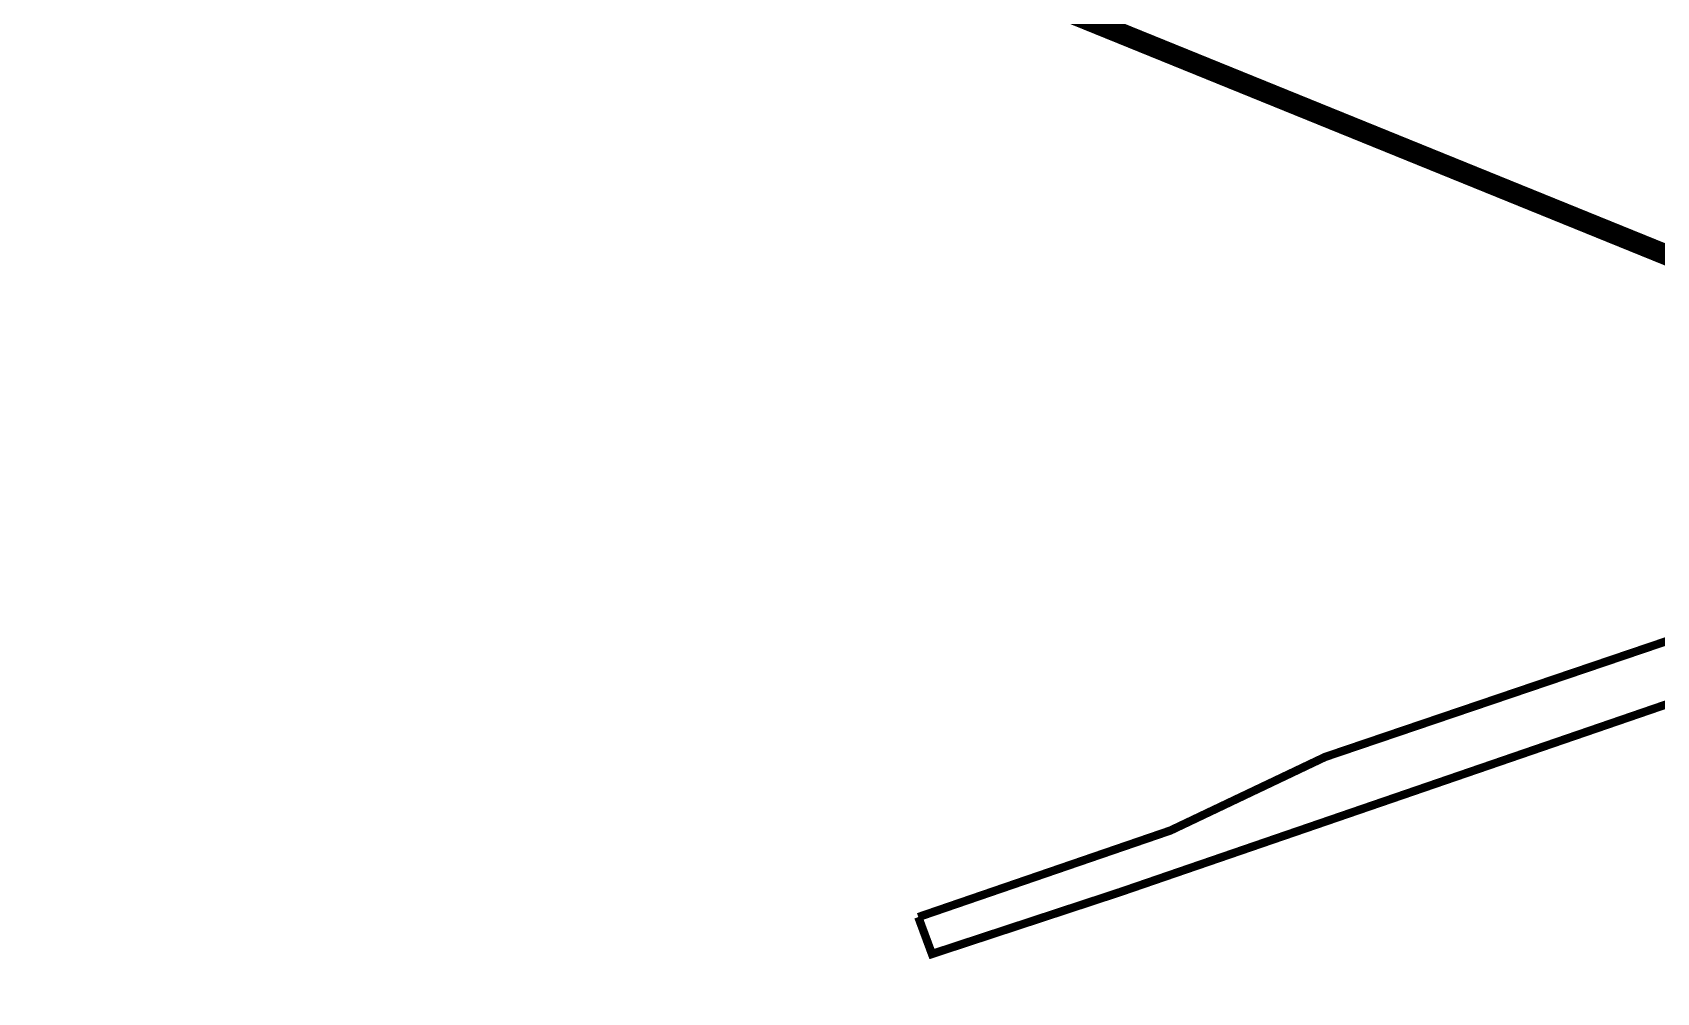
# Model space of a CAD drawing. Header units: metres. Extents: x 561401 to 594056, y 8460144 to 8508504.
# Drawn here: x 570844.26 to 570883.46, y 8472434.27 to 8472457.44 of the extents above; entities that cross this region are included whole.
import ezdxf

# ---------------------------------------------------------------- set-up
doc = ezdxf.new("R2010")
doc.units = ezdxf.units.M
doc.layers.add('1.1. DERECHO DE VIA', color=230, linetype='Continuous')
doc.layers.add('1.7 CERCO PERIMETRICO', color=8, linetype='FENCELINE2', lineweight=30)
doc.linetypes.add('FENCELINE2', pattern='A,0.25,-0.1,[132,ltypeshp.shx,S=0.1,R=0,X=-0.1,Y=0],-0.1,1', length=1.45)

msp = doc.modelspace()

# ---------------------------------------------------------------- linework, layer by layer
at = {"layer": '1.1. DERECHO DE VIA', "color": 230, "linetype": 'Continuous', "lineweight": 40, "ltscale": 0.2, "const_width": 0.5}
msp.add_lwpolyline([(571020.181, 8472406.398), (571000.994, 8472412.041), (570981.793, 8472417.637), (570962.592, 8472423.234), (570943.425, 8472428.948), (570924.567, 8472435.597), (570905.997, 8472443.019), (570887.466, 8472450.543), (570868.936, 8472458.068), (570850.406, 8472465.593), (570831.875, 8472473.118), (570813.345, 8472480.643), (570795.269, 8472489.193), (570778.625, 8472500.233), (570763.887, 8472513.713), (570750.075, 8472528.172), (570736.361, 8472542.731), (570722.648, 8472557.289), (570708.935, 8472571.847), (570695.221, 8472586.405)], dxfattribs=at)
at = {"layer": '1.7 CERCO PERIMETRICO', "color": 64, "linetype": 'Continuous', "lineweight": -3, "const_width": 0.2}
for points in [[(570865.641, 8472436.09), (570871.727, 8472438.18), (570875.458, 8472439.955), (570886.244, 8472443.615), (570894.384, 8472445.851), (570903.037, 8472447.786), (570908.045, 8472447.604), (570913.917, 8472446.223), (570918.477, 8472444.167), (570921.886, 8472441.5), (570925.779, 8472438.979)], [(570929.685, 8472435.55), (570922.099, 8472440.516), (570920.423, 8472441.587), (570917.51, 8472444.086), (570913.12, 8472445.468), (570909.206, 8472446.744), (570904.66, 8472447.062), (570897.449, 8472445.905), (570892.514, 8472444.348), (570886.463, 8472442.215), (570884.793, 8472441.602), (570870.512, 8472436.693), (570865.971, 8472435.199), (570865.641, 8472436.09)]]:
    msp.add_lwpolyline(points, dxfattribs=at)

doc.saveas('drawing.dxf')
